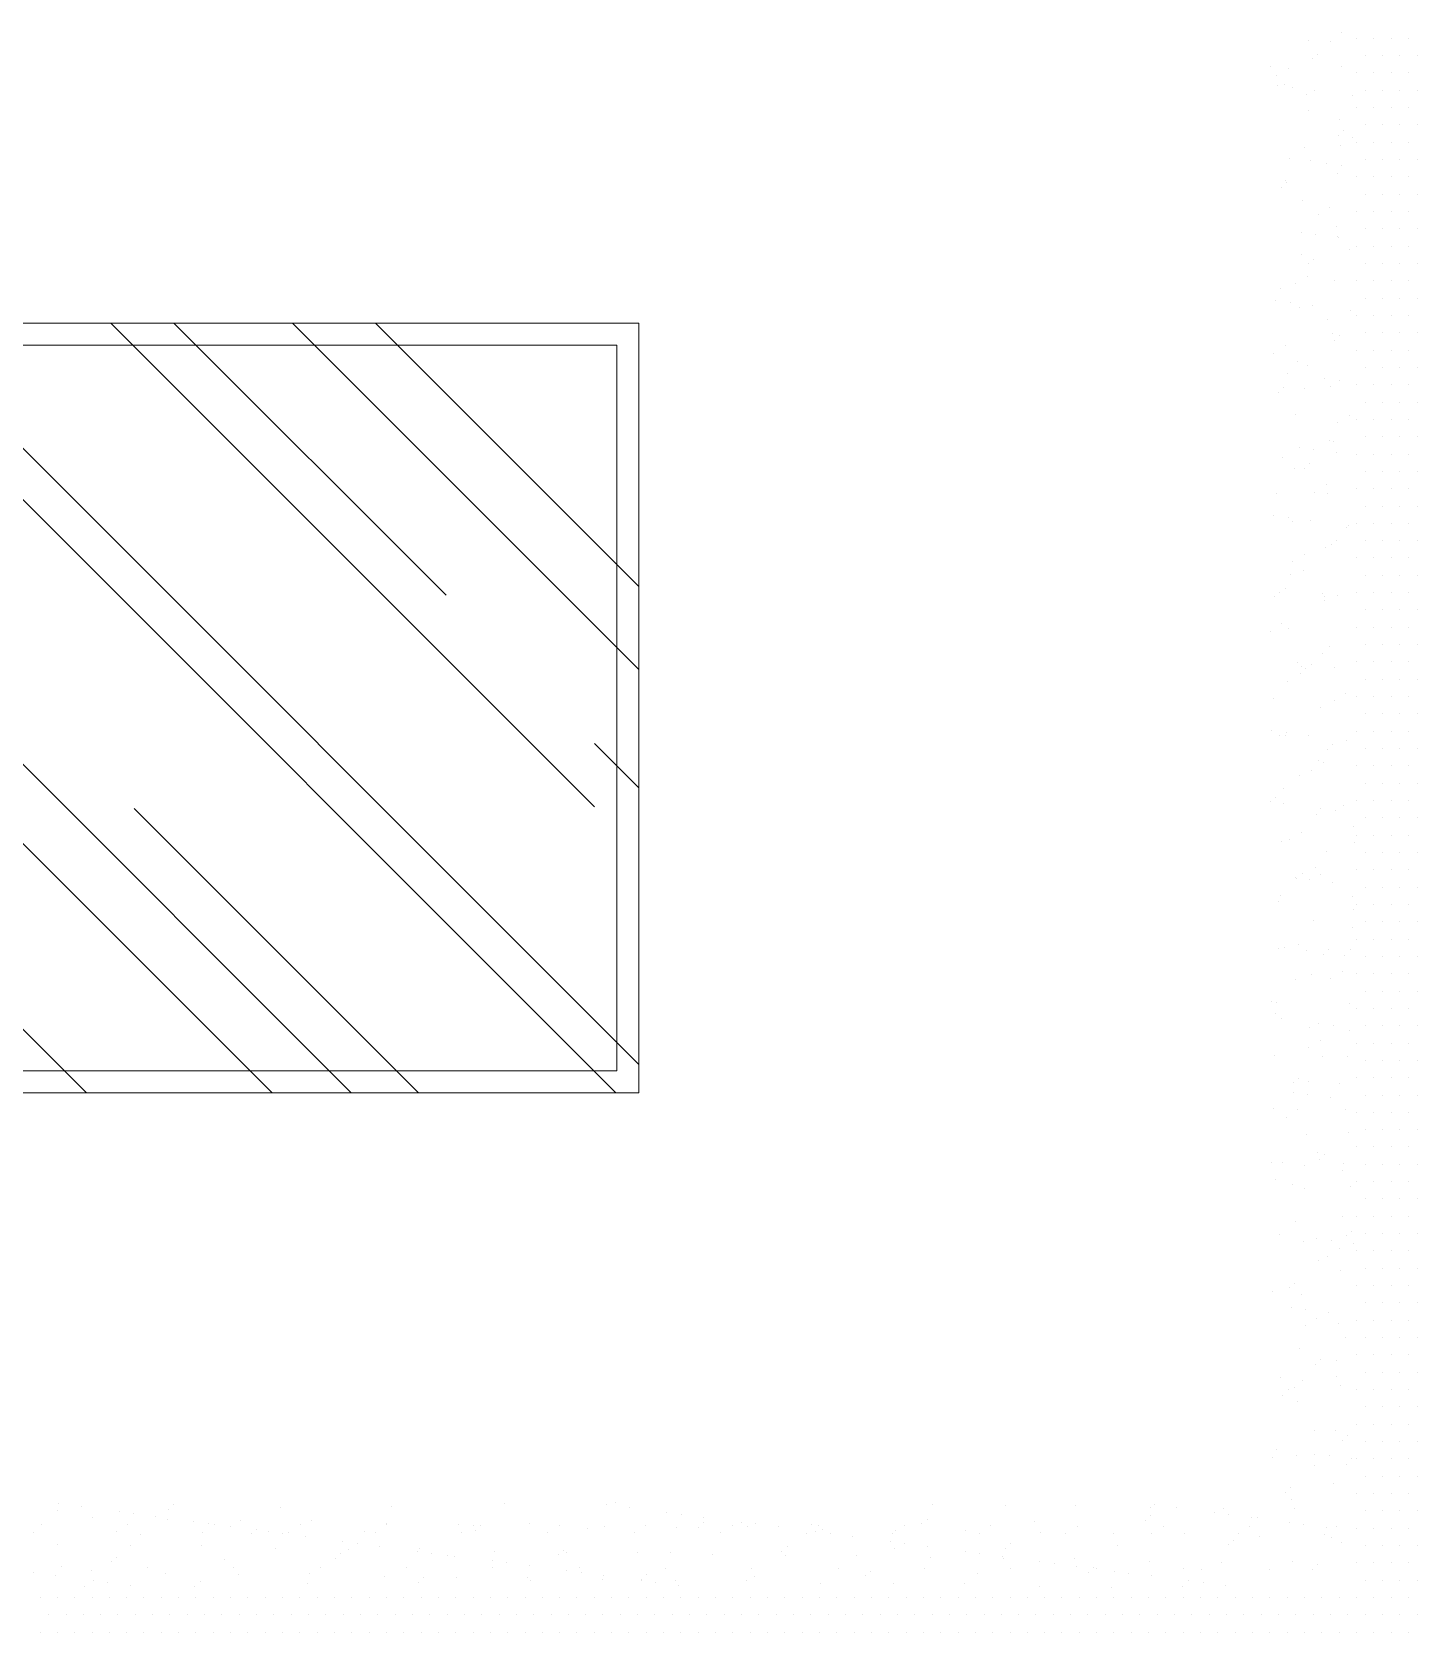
# Model space of a CAD drawing. Header units: millimetres. Extents: x -6300 to 1991, y -4770 to 4545.
# Drawn here: x -2069.8 to -1943.8, y -3538.7 to -3393.2 of the extents above; entities that cross this region are included whole.
import ezdxf

# ---------------------------------------------------------------- set-up
doc = ezdxf.new("R2010")
doc.units = ezdxf.units.MM
doc.header["$LTSCALE"] = 20
doc.header["$MEASUREMENT"] = 0
doc.linetypes.add('CONTINU', pattern=[0])
doc.layers.get('0').update_dxf_attribs({"linetype": 'CONTINUOUS'})
doc.layers.add('COTA', color=7, linetype='CONTINUOUS')
doc.layers.add('HIDROSSANITÁRIO', color=8, linetype='CONTINUOUS')
doc.layers.add('E-Lay-9', color=9, linetype='CONTINUOUS', lineweight=9)

# ---------------------------------------------------------------- blocks, each defined once
blk = doc.blocks.new('*X213')
at = {"color": 0}
for p, q in [((12.1875, 42.525), (12.1875, 42.525)), ((12.20625, 42.525), (12.20625, 42.525)), ((12.225, 42.525), (12.225, 42.525)), ((12.24375, 42.525), (12.24375, 42.525)), ((12.2625, 42.525), (12.2625, 42.525)), ((12.28125, 42.525), (12.28125, 42.525)), ((12.3, 42.525), (12.3, 42.525)), ((12.31875, 42.525), (12.31875, 42.525)), ((12.3375, 42.525), (12.3375, 42.525)), ((12.35625, 42.525), (12.35625, 42.525)), ((12.375, 42.525), (12.375, 42.525)), ((12.39375, 42.525), (12.39375, 42.525)), ((12.4125, 42.525), (12.4125, 42.525)), ((12.43125, 42.525), (12.43125, 42.525)), ((12.45, 42.525), (12.45, 42.525)), ((12.46875, 42.525), (12.46875, 42.525)), ((12.4875, 42.525), (12.4875, 42.525)), ((12.50625, 42.525), (12.50625, 42.525)), ((12.525, 42.525), (12.525, 42.525)), ((12.54375, 42.525), (12.54375, 42.525)), ((12.5625, 42.525), (12.5625, 42.525)), ((12.58125, 42.525), (12.58125, 42.525)), ((12.6, 42.525), (12.6, 42.525)), ((12.61875, 42.525), (12.61875, 42.525)), ((12.6375, 42.525), (12.6375, 42.525)), ((12.65625, 42.525), (12.65625, 42.525)), ((12.675, 42.525), (12.675, 42.525)), ((12.69375, 42.525), (12.69375, 42.525)), ((12.7125, 42.525), (12.7125, 42.525)), ((12.73125, 42.525), (12.73125, 42.525)), ((12.75, 42.525), (12.75, 42.525)), ((12.76875, 42.525), (12.76875, 42.525)), ((12.7875, 42.525), (12.7875, 42.525)), ((12.80625, 42.525), (12.80625, 42.525)), ((12.825, 42.525), (12.825, 42.525)), ((12.84375, 42.525), (12.84375, 42.525)), ((12.8625, 42.525), (12.8625, 42.525)), ((12.88125, 42.525), (12.88125, 42.525)), ((12.9, 42.525), (12.9, 42.525)), ((12.91875, 42.525), (12.91875, 42.525)), ((12.9375, 42.525), (12.9375, 42.525)), ((12.95625, 42.525), (12.95625, 42.525)), ((12.975, 42.525), (12.975, 42.525)), ((12.99375, 42.525), (12.99375, 42.525)), ((13.0125, 42.525), (13.0125, 42.525)), ((13.03125, 42.525), (13.03125, 42.525)), ((13.05, 42.525), (13.05, 42.525)), ((13.06875, 42.525), (13.06875, 42.525)), ((13.0875, 42.525), (13.0875, 42.525)), ((13.10625, 42.525), (13.10625, 42.525)), ((13.125, 42.525), (13.125, 42.525)), ((13.14375, 42.525), (13.14375, 42.525)), ((13.1625, 42.525), (13.1625, 42.525)), ((13.18125, 42.525), (13.18125, 42.525)), ((13.2, 42.525), (13.2, 42.525)), ((13.21875, 42.525), (13.21875, 42.525)), ((13.2375, 42.525), (13.2375, 42.525)), ((13.25625, 42.525), (13.25625, 42.525)), ((13.275, 42.525), (13.275, 42.525)), ((13.29375, 42.525), (13.29375, 42.525)), ((13.3125, 42.525), (13.3125, 42.525)), ((13.33125, 42.525), (13.33125, 42.525)), ((13.35, 42.525), (13.35, 42.525)), ((13.36875, 42.525), (13.36875, 42.525)), ((13.3875, 42.525), (13.3875, 42.525)), ((13.40625, 42.525), (13.40625, 42.525)), ((13.425, 42.525), (13.425, 42.525)), ((13.44375, 42.525), (13.44375, 42.525)), ((13.4625, 42.525), (13.4625, 42.525)), ((13.48125, 42.525), (13.48125, 42.525)), ((13.5, 42.525), (13.5, 42.525)), ((13.51875, 42.525), (13.51875, 42.525)), ((13.5375, 42.525), (13.5375, 42.525)), ((13.55625, 42.525), (13.55625, 42.525)), ((13.575, 42.525), (13.575, 42.525)), ((13.59375, 42.525), (13.59375, 42.525)), ((13.6125, 42.525), (13.6125, 42.525)), ((13.63125, 42.525), (13.63125, 42.525)), ((13.65, 42.525), (13.65, 42.525)), ((13.66875, 42.525), (13.66875, 42.525)), ((12.196875, 42.50625), (12.196875, 42.50625)), ((12.215625, 42.50625), (12.215625, 42.50625)), ((12.234375, 42.50625), (12.234375, 42.50625)), ((12.253125, 42.50625), (12.253125, 42.50625)), ((12.271875, 42.50625), (12.271875, 42.50625)), ((12.290625, 42.50625), (12.290625, 42.50625)), ((12.309375, 42.50625), (12.309375, 42.50625)), ((12.328125, 42.50625), (12.328125, 42.50625)), ((12.346875, 42.50625), (12.346875, 42.50625)), ((12.365625, 42.50625), (12.365625, 42.50625)), ((12.384375, 42.50625), (12.384375, 42.50625)), ((12.403125, 42.50625), (12.403125, 42.50625)), ((12.421875, 42.50625), (12.421875, 42.50625)), ((12.440625, 42.50625), (12.440625, 42.50625)), ((12.459375, 42.50625), (12.459375, 42.50625)), ((12.478125, 42.50625), (12.478125, 42.50625)), ((12.496875, 42.50625), (12.496875, 42.50625)), ((12.515625, 42.50625), (12.515625, 42.50625)), ((12.534375, 42.50625), (12.534375, 42.50625)), ((12.553125, 42.50625), (12.553125, 42.50625)), ((12.571875, 42.50625), (12.571875, 42.50625)), ((12.590625, 42.50625), (12.590625, 42.50625)), ((12.609375, 42.50625), (12.609375, 42.50625)), ((12.628125, 42.50625), (12.628125, 42.50625)), ((12.646875, 42.50625), (12.646875, 42.50625)), ((12.665625, 42.50625), (12.665625, 42.50625)), ((12.684375, 42.50625), (12.684375, 42.50625)), ((12.703125, 42.50625), (12.703125, 42.50625)), ((12.721875, 42.50625), (12.721875, 42.50625)), ((12.740625, 42.50625), (12.740625, 42.50625)), ((12.759375, 42.50625), (12.759375, 42.50625)), ((12.778125, 42.50625), (12.778125, 42.50625)), ((12.796875, 42.50625), (12.796875, 42.50625)), ((12.815625, 42.50625), (12.815625, 42.50625)), ((12.834375, 42.50625), (12.834375, 42.50625)), ((12.853125, 42.50625), (12.853125, 42.50625)), ((12.871875, 42.50625), (12.871875, 42.50625)), ((12.890625, 42.50625), (12.890625, 42.50625)), ((12.909375, 42.50625), (12.909375, 42.50625)), ((12.928125, 42.50625), (12.928125, 42.50625)), ((12.946875, 42.50625), (12.946875, 42.50625)), ((12.965625, 42.50625), (12.965625, 42.50625)), ((12.984375, 42.50625), (12.984375, 42.50625)), ((13.003125, 42.50625), (13.003125, 42.50625)), ((13.021875, 42.50625), (13.021875, 42.50625)), ((13.040625, 42.50625), (13.040625, 42.50625)), ((13.059375, 42.50625), (13.059375, 42.50625)), ((13.078125, 42.50625), (13.078125, 42.50625)), ((13.096875, 42.50625), (13.096875, 42.50625)), ((13.115625, 42.50625), (13.115625, 42.50625)), ((13.134375, 42.50625), (13.134375, 42.50625)), ((13.153125, 42.50625), (13.153125, 42.50625)), ((13.171875, 42.50625), (13.171875, 42.50625)), ((13.190625, 42.50625), (13.190625, 42.50625)), ((13.209375, 42.50625), (13.209375, 42.50625)), ((13.228125, 42.50625), (13.228125, 42.50625)), ((13.246875, 42.50625), (13.246875, 42.50625)), ((13.265625, 42.50625), (13.265625, 42.50625)), ((13.284375, 42.50625), (13.284375, 42.50625)), ((13.303125, 42.50625), (13.303125, 42.50625)), ((13.321875, 42.50625), (13.321875, 42.50625)), ((13.340625, 42.50625), (13.340625, 42.50625)), ((13.359375, 42.50625), (13.359375, 42.50625)), ((13.378125, 42.50625), (13.378125, 42.50625)), ((13.396875, 42.50625), (13.396875, 42.50625)), ((13.415625, 42.50625), (13.415625, 42.50625)), ((13.434375, 42.50625), (13.434375, 42.50625)), ((13.453125, 42.50625), (13.453125, 42.50625)), ((13.471875, 42.50625), (13.471875, 42.50625)), ((13.490625, 42.50625), (13.490625, 42.50625)), ((13.509375, 42.50625), (13.509375, 42.50625)), ((13.528125, 42.50625), (13.528125, 42.50625)), ((13.546875, 42.50625), (13.546875, 42.50625)), ((13.565625, 42.50625), (13.565625, 42.50625)), ((13.584375, 42.50625), (13.584375, 42.50625)), ((13.603125, 42.50625), (13.603125, 42.50625)), ((13.621875, 42.50625), (13.621875, 42.50625)), ((13.640625, 42.50625), (13.640625, 42.50625)), ((13.659375, 42.50625), (13.659375, 42.50625)), ((13.678125, 42.50625), (13.678125, 42.50625)), ((12.1875, 42.4875), (12.1875, 42.4875)), ((12.20625, 42.4875), (12.20625, 42.4875)), ((12.225, 42.4875), (12.225, 42.4875)), ((12.24375, 42.4875), (12.24375, 42.4875)), ((12.2625, 42.4875), (12.2625, 42.4875)), ((12.28125, 42.4875), (12.28125, 42.4875)), ((12.3, 42.4875), (12.3, 42.4875)), ((12.31875, 42.4875), (12.31875, 42.4875)), ((12.3375, 42.4875), (12.3375, 42.4875)), ((12.35625, 42.4875), (12.35625, 42.4875)), ((12.375, 42.4875), (12.375, 42.4875)), ((12.39375, 42.4875), (12.39375, 42.4875)), ((12.4125, 42.4875), (12.4125, 42.4875)), ((12.43125, 42.4875), (12.43125, 42.4875)), ((12.45, 42.4875), (12.45, 42.4875)), ((12.46875, 42.4875), (12.46875, 42.4875)), ((12.4875, 42.4875), (12.4875, 42.4875)), ((12.50625, 42.4875), (12.50625, 42.4875)), ((12.525, 42.4875), (12.525, 42.4875)), ((12.54375, 42.4875), (12.54375, 42.4875)), ((12.5625, 42.4875), (12.5625, 42.4875)), ((12.58125, 42.4875), (12.58125, 42.4875)), ((12.6, 42.4875), (12.6, 42.4875)), ((12.61875, 42.4875), (12.61875, 42.4875)), ((12.6375, 42.4875), (12.6375, 42.4875)), ((12.65625, 42.4875), (12.65625, 42.4875)), ((12.675, 42.4875), (12.675, 42.4875)), ((12.69375, 42.4875), (12.69375, 42.4875)), ((12.7125, 42.4875), (12.7125, 42.4875)), ((12.73125, 42.4875), (12.73125, 42.4875)), ((12.75, 42.4875), (12.75, 42.4875)), ((12.76875, 42.4875), (12.76875, 42.4875)), ((12.7875, 42.4875), (12.7875, 42.4875)), ((12.80625, 42.4875), (12.80625, 42.4875)), ((12.825, 42.4875), (12.825, 42.4875)), ((12.84375, 42.4875), (12.84375, 42.4875)), ((12.8625, 42.4875), (12.8625, 42.4875)), ((12.88125, 42.4875), (12.88125, 42.4875)), ((12.9, 42.4875), (12.9, 42.4875)), ((12.91875, 42.4875), (12.91875, 42.4875)), ((12.9375, 42.4875), (12.9375, 42.4875)), ((12.95625, 42.4875), (12.95625, 42.4875)), ((12.975, 42.4875), (12.975, 42.4875)), ((12.99375, 42.4875), (12.99375, 42.4875)), ((13.0125, 42.4875), (13.0125, 42.4875)), ((13.03125, 42.4875), (13.03125, 42.4875)), ((13.05, 42.4875), (13.05, 42.4875)), ((13.06875, 42.4875), (13.06875, 42.4875)), ((13.0875, 42.4875), (13.0875, 42.4875)), ((13.10625, 42.4875), (13.10625, 42.4875)), ((13.125, 42.4875), (13.125, 42.4875)), ((13.14375, 42.4875), (13.14375, 42.4875)), ((13.1625, 42.4875), (13.1625, 42.4875)), ((13.18125, 42.4875), (13.18125, 42.4875)), ((13.2, 42.4875), (13.2, 42.4875)), ((13.21875, 42.4875), (13.21875, 42.4875)), ((13.2375, 42.4875), (13.2375, 42.4875)), ((13.25625, 42.4875), (13.25625, 42.4875)), ((13.275, 42.4875), (13.275, 42.4875)), ((13.29375, 42.4875), (13.29375, 42.4875)), ((13.3125, 42.4875), (13.3125, 42.4875)), ((13.33125, 42.4875), (13.33125, 42.4875)), ((13.35, 42.4875), (13.35, 42.4875)), ((13.36875, 42.4875), (13.36875, 42.4875)), ((13.3875, 42.4875), (13.3875, 42.4875)), ((13.40625, 42.4875), (13.40625, 42.4875)), ((13.425, 42.4875), (13.425, 42.4875)), ((13.44375, 42.4875), (13.44375, 42.4875)), ((13.4625, 42.4875), (13.4625, 42.4875)), ((13.48125, 42.4875), (13.48125, 42.4875)), ((13.5, 42.4875), (13.5, 42.4875)), ((13.51875, 42.4875), (13.51875, 42.4875)), ((13.5375, 42.4875), (13.5375, 42.4875)), ((13.55625, 42.4875), (13.55625, 42.4875)), ((13.575, 42.4875), (13.575, 42.4875)), ((13.59375, 42.4875), (13.59375, 42.4875)), ((13.6125, 42.4875), (13.6125, 42.4875)), ((13.63125, 42.4875), (13.63125, 42.4875)), ((13.65, 42.4875), (13.65, 42.4875)), ((13.66875, 42.4875), (13.66875, 42.4875)), ((13.621875, 42.46875), (13.621875, 42.46875)), ((13.640625, 42.46875), (13.640625, 42.46875)), ((13.659375, 42.46875), (13.659375, 42.46875)), ((13.678125, 42.46875), (13.678125, 42.46875)), ((13.6125, 42.45), (13.6125, 42.45)), ((13.63125, 42.45), (13.63125, 42.45)), ((13.65, 42.45), (13.65, 42.45)), ((13.66875, 42.45), (13.66875, 42.45)), ((13.621875, 42.43125), (13.621875, 42.43125)), ((13.640625, 42.43125), (13.640625, 42.43125)), ((13.659375, 42.43125), (13.659375, 42.43125)), ((13.678125, 42.43125), (13.678125, 42.43125)), ((13.6125, 42.4125), (13.6125, 42.4125)), ((13.63125, 42.4125), (13.63125, 42.4125)), ((13.65, 42.4125), (13.65, 42.4125)), ((13.66875, 42.4125), (13.66875, 42.4125)), ((13.621875, 42.39375), (13.621875, 42.39375)), ((13.640625, 42.39375), (13.640625, 42.39375)), ((13.659375, 42.39375), (13.659375, 42.39375)), ((13.678125, 42.39375), (13.678125, 42.39375)), ((13.6125, 42.375), (13.6125, 42.375)), ((13.63125, 42.375), (13.63125, 42.375)), ((13.65, 42.375), (13.65, 42.375)), ((13.66875, 42.375), (13.66875, 42.375)), ((13.621875, 42.35625), (13.621875, 42.35625)), ((13.640625, 42.35625), (13.640625, 42.35625)), ((13.659375, 42.35625), (13.659375, 42.35625)), ((13.678125, 42.35625), (13.678125, 42.35625)), ((13.6125, 42.3375), (13.6125, 42.3375)), ((13.63125, 42.3375), (13.63125, 42.3375)), ((13.65, 42.3375), (13.65, 42.3375)), ((13.66875, 42.3375), (13.66875, 42.3375)), ((13.621875, 42.31875), (13.621875, 42.31875)), ((13.640625, 42.31875), (13.640625, 42.31875)), ((13.659375, 42.31875), (13.659375, 42.31875)), ((13.678125, 42.31875), (13.678125, 42.31875)), ((13.6125, 42.3), (13.6125, 42.3)), ((13.63125, 42.3), (13.63125, 42.3)), ((13.65, 42.3), (13.65, 42.3)), ((13.66875, 42.3), (13.66875, 42.3)), ((13.621875, 42.28125), (13.621875, 42.28125)), ((13.640625, 42.28125), (13.640625, 42.28125)), ((13.659375, 42.28125), (13.659375, 42.28125)), ((13.678125, 42.28125), (13.678125, 42.28125)), ((13.6125, 42.2625), (13.6125, 42.2625)), ((13.63125, 42.2625), (13.63125, 42.2625)), ((13.65, 42.2625), (13.65, 42.2625)), ((13.66875, 42.2625), (13.66875, 42.2625)), ((13.621875, 42.24375), (13.621875, 42.24375)), ((13.640625, 42.24375), (13.640625, 42.24375)), ((13.659375, 42.24375), (13.659375, 42.24375)), ((13.678125, 42.24375), (13.678125, 42.24375)), ((13.6125, 42.225), (13.6125, 42.225)), ((13.63125, 42.225), (13.63125, 42.225)), ((13.65, 42.225), (13.65, 42.225)), ((13.66875, 42.225), (13.66875, 42.225)), ((13.621875, 42.20625), (13.621875, 42.20625)), ((13.640625, 42.20625), (13.640625, 42.20625)), ((13.659375, 42.20625), (13.659375, 42.20625)), ((13.678125, 42.20625), (13.678125, 42.20625)), ((13.6125, 42.1875), (13.6125, 42.1875)), ((13.63125, 42.1875), (13.63125, 42.1875)), ((13.65, 42.1875), (13.65, 42.1875)), ((13.66875, 42.1875), (13.66875, 42.1875)), ((13.621875, 42.16875), (13.621875, 42.16875)), ((13.640625, 42.16875), (13.640625, 42.16875)), ((13.659375, 42.16875), (13.659375, 42.16875)), ((13.678125, 42.16875), (13.678125, 42.16875)), ((13.6125, 42.15), (13.6125, 42.15)), ((13.63125, 42.15), (13.63125, 42.15)), ((13.65, 42.15), (13.65, 42.15)), ((13.66875, 42.15), (13.66875, 42.15)), ((13.621875, 42.13125), (13.621875, 42.13125)), ((13.640625, 42.13125), (13.640625, 42.13125)), ((13.659375, 42.13125), (13.659375, 42.13125)), ((13.678125, 42.13125), (13.678125, 42.13125)), ((13.6125, 42.1125), (13.6125, 42.1125)), ((13.63125, 42.1125), (13.63125, 42.1125)), ((13.65, 42.1125), (13.65, 42.1125)), ((13.66875, 42.1125), (13.66875, 42.1125)), ((13.621875, 42.09375), (13.621875, 42.09375)), ((13.640625, 42.09375), (13.640625, 42.09375)), ((13.659375, 42.09375), (13.659375, 42.09375)), ((13.678125, 42.09375), (13.678125, 42.09375)), ((13.6125, 42.075), (13.6125, 42.075)), ((13.63125, 42.075), (13.63125, 42.075)), ((13.65, 42.075), (13.65, 42.075)), ((13.66875, 42.075), (13.66875, 42.075)), ((13.621875, 42.05625), (13.621875, 42.05625)), ((13.640625, 42.05625), (13.640625, 42.05625)), ((13.659375, 42.05625), (13.659375, 42.05625)), ((13.678125, 42.05625), (13.678125, 42.05625)), ((13.6125, 42.0375), (13.6125, 42.0375)), ((13.63125, 42.0375), (13.63125, 42.0375)), ((13.65, 42.0375), (13.65, 42.0375)), ((13.66875, 42.0375), (13.66875, 42.0375)), ((13.621875, 42.01875), (13.621875, 42.01875)), ((13.640625, 42.01875), (13.640625, 42.01875)), ((13.659375, 42.01875), (13.659375, 42.01875)), ((13.678125, 42.01875), (13.678125, 42.01875)), ((13.6125, 42), (13.6125, 42)), ((13.63125, 42), (13.63125, 42)), ((13.65, 42), (13.65, 42)), ((13.66875, 42), (13.66875, 42)), ((13.621875, 41.98125), (13.621875, 41.98125)), ((13.640625, 41.98125), (13.640625, 41.98125)), ((13.659375, 41.98125), (13.659375, 41.98125)), ((13.678125, 41.98125), (13.678125, 41.98125)), ((13.6125, 41.9625), (13.6125, 41.9625)), ((13.63125, 41.9625), (13.63125, 41.9625)), ((13.65, 41.9625), (13.65, 41.9625)), ((13.66875, 41.9625), (13.66875, 41.9625)), ((13.621875, 41.94375), (13.621875, 41.94375)), ((13.640625, 41.94375), (13.640625, 41.94375)), ((13.659375, 41.94375), (13.659375, 41.94375)), ((13.678125, 41.94375), (13.678125, 41.94375)), ((13.6125, 41.925), (13.6125, 41.925)), ((13.63125, 41.925), (13.63125, 41.925)), ((13.65, 41.925), (13.65, 41.925)), ((13.66875, 41.925), (13.66875, 41.925)), ((13.621875, 41.90625), (13.621875, 41.90625)), ((13.640625, 41.90625), (13.640625, 41.90625)), ((13.659375, 41.90625), (13.659375, 41.90625)), ((13.678125, 41.90625), (13.678125, 41.90625)), ((13.6125, 41.8875), (13.6125, 41.8875)), ((13.63125, 41.8875), (13.63125, 41.8875)), ((13.65, 41.8875), (13.65, 41.8875)), ((13.66875, 41.8875), (13.66875, 41.8875)), ((13.621875, 41.86875), (13.621875, 41.86875)), ((13.640625, 41.86875), (13.640625, 41.86875)), ((13.659375, 41.86875), (13.659375, 41.86875)), ((13.678125, 41.86875), (13.678125, 41.86875)), ((13.6125, 41.85), (13.6125, 41.85)), ((13.63125, 41.85), (13.63125, 41.85)), ((13.65, 41.85), (13.65, 41.85)), ((13.66875, 41.85), (13.66875, 41.85)), ((13.621875, 41.83125), (13.621875, 41.83125)), ((13.640625, 41.83125), (13.640625, 41.83125)), ((13.659375, 41.83125), (13.659375, 41.83125)), ((13.678125, 41.83125), (13.678125, 41.83125)), ((13.6125, 41.8125), (13.6125, 41.8125)), ((13.63125, 41.8125), (13.63125, 41.8125)), ((13.65, 41.8125), (13.65, 41.8125)), ((13.66875, 41.8125), (13.66875, 41.8125)), ((13.621875, 41.79375), (13.621875, 41.79375)), ((13.640625, 41.79375), (13.640625, 41.79375)), ((13.659375, 41.79375), (13.659375, 41.79375)), ((13.678125, 41.79375), (13.678125, 41.79375)), ((13.6125, 41.775), (13.6125, 41.775)), ((13.63125, 41.775), (13.63125, 41.775)), ((13.65, 41.775), (13.65, 41.775)), ((13.66875, 41.775), (13.66875, 41.775)), ((13.621875, 41.75625), (13.621875, 41.75625)), ((13.640625, 41.75625), (13.640625, 41.75625)), ((13.659375, 41.75625), (13.659375, 41.75625)), ((13.678125, 41.75625), (13.678125, 41.75625)), ((13.6125, 41.7375), (13.6125, 41.7375)), ((13.63125, 41.7375), (13.63125, 41.7375)), ((13.65, 41.7375), (13.65, 41.7375)), ((13.66875, 41.7375), (13.66875, 41.7375)), ((13.621875, 41.71875), (13.621875, 41.71875)), ((13.640625, 41.71875), (13.640625, 41.71875)), ((13.659375, 41.71875), (13.659375, 41.71875)), ((13.678125, 41.71875), (13.678125, 41.71875)), ((13.6125, 41.7), (13.6125, 41.7)), ((13.63125, 41.7), (13.63125, 41.7)), ((13.65, 41.7), (13.65, 41.7)), ((13.66875, 41.7), (13.66875, 41.7)), ((13.621875, 41.68125), (13.621875, 41.68125)), ((13.640625, 41.68125), (13.640625, 41.68125)), ((13.659375, 41.68125), (13.659375, 41.68125)), ((13.678125, 41.68125), (13.678125, 41.68125)), ((13.6125, 41.6625), (13.6125, 41.6625)), ((13.63125, 41.6625), (13.63125, 41.6625)), ((13.65, 41.6625), (13.65, 41.6625)), ((13.66875, 41.6625), (13.66875, 41.6625)), ((13.621875, 41.64375), (13.621875, 41.64375)), ((13.640625, 41.64375), (13.640625, 41.64375)), ((13.659375, 41.64375), (13.659375, 41.64375)), ((13.678125, 41.64375), (13.678125, 41.64375)), ((13.6125, 41.625), (13.6125, 41.625)), ((13.63125, 41.625), (13.63125, 41.625)), ((13.65, 41.625), (13.65, 41.625)), ((13.66875, 41.625), (13.66875, 41.625)), ((13.621875, 41.60625), (13.621875, 41.60625)), ((13.640625, 41.60625), (13.640625, 41.60625)), ((13.659375, 41.60625), (13.659375, 41.60625)), ((13.678125, 41.60625), (13.678125, 41.60625)), ((13.6125, 41.5875), (13.6125, 41.5875)), ((13.63125, 41.5875), (13.63125, 41.5875)), ((13.65, 41.5875), (13.65, 41.5875)), ((13.66875, 41.5875), (13.66875, 41.5875)), ((13.621875, 41.56875), (13.621875, 41.56875)), ((13.640625, 41.56875), (13.640625, 41.56875)), ((13.659375, 41.56875), (13.659375, 41.56875)), ((13.678125, 41.56875), (13.678125, 41.56875)), ((13.6125, 41.55), (13.6125, 41.55)), ((13.63125, 41.55), (13.63125, 41.55)), ((13.65, 41.55), (13.65, 41.55)), ((13.66875, 41.55), (13.66875, 41.55)), ((13.621875, 41.53125), (13.621875, 41.53125)), ((13.640625, 41.53125), (13.640625, 41.53125)), ((13.659375, 41.53125), (13.659375, 41.53125)), ((13.678125, 41.53125), (13.678125, 41.53125)), ((13.6125, 41.5125), (13.6125, 41.5125)), ((13.63125, 41.5125), (13.63125, 41.5125)), ((13.65, 41.5125), (13.65, 41.5125)), ((13.66875, 41.5125), (13.66875, 41.5125)), ((13.621875, 41.49375), (13.621875, 41.49375)), ((13.640625, 41.49375), (13.640625, 41.49375)), ((13.659375, 41.49375), (13.659375, 41.49375)), ((13.678125, 41.49375), (13.678125, 41.49375)), ((13.6125, 41.475), (13.6125, 41.475)), ((13.63125, 41.475), (13.63125, 41.475)), ((13.65, 41.475), (13.65, 41.475)), ((13.66875, 41.475), (13.66875, 41.475)), ((13.621875, 41.45625), (13.621875, 41.45625)), ((13.640625, 41.45625), (13.640625, 41.45625)), ((13.659375, 41.45625), (13.659375, 41.45625)), ((13.678125, 41.45625), (13.678125, 41.45625)), ((13.6125, 41.4375), (13.6125, 41.4375)), ((13.63125, 41.4375), (13.63125, 41.4375)), ((13.65, 41.4375), (13.65, 41.4375)), ((13.66875, 41.4375), (13.66875, 41.4375)), ((13.621875, 41.41875), (13.621875, 41.41875)), ((13.640625, 41.41875), (13.640625, 41.41875)), ((13.659375, 41.41875), (13.659375, 41.41875)), ((13.678125, 41.41875), (13.678125, 41.41875)), ((13.6125, 41.4), (13.6125, 41.4)), ((13.63125, 41.4), (13.63125, 41.4)), ((13.65, 41.4), (13.65, 41.4)), ((13.66875, 41.4), (13.66875, 41.4)), ((13.621875, 41.38125), (13.621875, 41.38125)), ((13.640625, 41.38125), (13.640625, 41.38125)), ((13.659375, 41.38125), (13.659375, 41.38125)), ((13.678125, 41.38125), (13.678125, 41.38125)), ((13.6125, 41.3625), (13.6125, 41.3625)), ((13.63125, 41.3625), (13.63125, 41.3625)), ((13.65, 41.3625), (13.65, 41.3625)), ((13.66875, 41.3625), (13.66875, 41.3625)), ((13.621875, 41.34375), (13.621875, 41.34375)), ((13.640625, 41.34375), (13.640625, 41.34375)), ((13.659375, 41.34375), (13.659375, 41.34375)), ((13.678125, 41.34375), (13.678125, 41.34375)), ((13.6125, 41.325), (13.6125, 41.325)), ((13.63125, 41.325), (13.63125, 41.325)), ((13.65, 41.325), (13.65, 41.325)), ((13.66875, 41.325), (13.66875, 41.325)), ((13.621875, 41.30625), (13.621875, 41.30625)), ((13.640625, 41.30625), (13.640625, 41.30625)), ((13.659375, 41.30625), (13.659375, 41.30625)), ((13.678125, 41.30625), (13.678125, 41.30625)), ((13.6125, 41.2875), (13.6125, 41.2875)), ((13.63125, 41.2875), (13.63125, 41.2875)), ((13.65, 41.2875), (13.65, 41.2875)), ((13.66875, 41.2875), (13.66875, 41.2875)), ((13.621875, 41.26875), (13.621875, 41.26875)), ((13.640625, 41.26875), (13.640625, 41.26875)), ((13.659375, 41.26875), (13.659375, 41.26875)), ((13.678125, 41.26875), (13.678125, 41.26875)), ((13.6125, 41.25), (13.6125, 41.25)), ((13.63125, 41.25), (13.63125, 41.25)), ((13.65, 41.25), (13.65, 41.25)), ((13.66875, 41.25), (13.66875, 41.25)), ((13.621875, 41.23125), (13.621875, 41.23125)), ((13.640625, 41.23125), (13.640625, 41.23125)), ((13.659375, 41.23125), (13.659375, 41.23125)), ((13.678125, 41.23125), (13.678125, 41.23125)), ((13.6125, 41.2125), (13.6125, 41.2125)), ((13.63125, 41.2125), (13.63125, 41.2125)), ((13.65, 41.2125), (13.65, 41.2125)), ((13.66875, 41.2125), (13.66875, 41.2125)), ((13.621875, 41.19375), (13.621875, 41.19375)), ((13.640625, 41.19375), (13.640625, 41.19375)), ((13.659375, 41.19375), (13.659375, 41.19375)), ((13.678125, 41.19375), (13.678125, 41.19375)), ((13.6125, 41.175), (13.6125, 41.175)), ((13.63125, 41.175), (13.63125, 41.175)), ((13.65, 41.175), (13.65, 41.175)), ((13.66875, 41.175), (13.66875, 41.175)), ((13.621875, 41.15625), (13.621875, 41.15625)), ((13.640625, 41.15625), (13.640625, 41.15625)), ((13.659375, 41.15625), (13.659375, 41.15625)), ((13.678125, 41.15625), (13.678125, 41.15625)), ((13.6125, 41.1375), (13.6125, 41.1375)), ((13.63125, 41.1375), (13.63125, 41.1375)), ((13.65, 41.1375), (13.65, 41.1375)), ((13.66875, 41.1375), (13.66875, 41.1375)), ((13.621875, 41.11875), (13.621875, 41.11875)), ((13.640625, 41.11875), (13.640625, 41.11875)), ((13.659375, 41.11875), (13.659375, 41.11875)), ((13.678125, 41.11875), (13.678125, 41.11875)), ((13.6125, 41.1), (13.6125, 41.1)), ((13.63125, 41.1), (13.63125, 41.1)), ((13.65, 41.1), (13.65, 41.1)), ((13.66875, 41.1), (13.66875, 41.1)), ((13.621875, 41.08125), (13.621875, 41.08125)), ((13.640625, 41.08125), (13.640625, 41.08125)), ((13.659375, 41.08125), (13.659375, 41.08125)), ((13.678125, 41.08125), (13.678125, 41.08125)), ((13.6125, 41.0625), (13.6125, 41.0625)), ((13.63125, 41.0625), (13.63125, 41.0625)), ((13.65, 41.0625), (13.65, 41.0625)), ((13.66875, 41.0625), (13.66875, 41.0625)), ((13.621875, 41.04375), (13.621875, 41.04375)), ((13.640625, 41.04375), (13.640625, 41.04375)), ((13.659375, 41.04375), (13.659375, 41.04375)), ((13.678125, 41.04375), (13.678125, 41.04375)), ((13.6125, 41.025), (13.6125, 41.025)), ((13.63125, 41.025), (13.63125, 41.025)), ((13.65, 41.025), (13.65, 41.025)), ((13.66875, 41.025), (13.66875, 41.025)), ((13.621875, 41.00625), (13.621875, 41.00625)), ((13.640625, 41.00625), (13.640625, 41.00625)), ((13.659375, 41.00625), (13.659375, 41.00625)), ((13.678125, 41.00625), (13.678125, 41.00625)), ((13.6125, 40.9875), (13.6125, 40.9875)), ((13.63125, 40.9875), (13.63125, 40.9875)), ((13.65, 40.9875), (13.65, 40.9875)), ((13.66875, 40.9875), (13.66875, 40.9875)), ((13.621875, 40.96875), (13.621875, 40.96875)), ((13.640625, 40.96875), (13.640625, 40.96875)), ((13.659375, 40.96875), (13.659375, 40.96875)), ((13.678125, 40.96875), (13.678125, 40.96875)), ((13.6125, 40.95), (13.6125, 40.95)), ((13.63125, 40.95), (13.63125, 40.95)), ((13.65, 40.95), (13.65, 40.95)), ((13.66875, 40.95), (13.66875, 40.95)), ((13.621875, 40.93125), (13.621875, 40.93125)), ((13.640625, 40.93125), (13.640625, 40.93125)), ((13.659375, 40.93125), (13.659375, 40.93125)), ((13.678125, 40.93125), (13.678125, 40.93125)), ((13.6125, 40.9125), (13.6125, 40.9125)), ((13.63125, 40.9125), (13.63125, 40.9125)), ((13.65, 40.9125), (13.65, 40.9125)), ((13.66875, 40.9125), (13.66875, 40.9125)), ((13.621875, 40.89375), (13.621875, 40.89375)), ((13.640625, 40.89375), (13.640625, 40.89375)), ((13.659375, 40.89375), (13.659375, 40.89375)), ((13.678125, 40.89375), (13.678125, 40.89375)), ((13.6125, 40.875), (13.6125, 40.875)), ((13.63125, 40.875), (13.63125, 40.875)), ((13.65, 40.875), (13.65, 40.875)), ((13.66875, 40.875), (13.66875, 40.875)), ((13.621875, 40.85625), (13.621875, 40.85625)), ((13.640625, 40.85625), (13.640625, 40.85625)), ((13.659375, 40.85625), (13.659375, 40.85625)), ((13.678125, 40.85625), (13.678125, 40.85625)), ((13.6125, 40.8375), (13.6125, 40.8375)), ((13.63125, 40.8375), (13.63125, 40.8375)), ((13.65, 40.8375), (13.65, 40.8375)), ((13.66875, 40.8375), (13.66875, 40.8375)), ((13.621875, 40.81875), (13.621875, 40.81875)), ((13.640625, 40.81875), (13.640625, 40.81875)), ((13.659375, 40.81875), (13.659375, 40.81875)), ((13.678125, 40.81875), (13.678125, 40.81875)), ((13.6125, 40.8), (13.6125, 40.8)), ((13.63125, 40.8), (13.63125, 40.8)), ((13.65, 40.8), (13.65, 40.8)), ((13.66875, 40.8), (13.66875, 40.8))]:
    blk.add_line(p, q, dxfattribs=at)
blk = doc.blocks.new('*X214')
at = {"color": 0}
for p, q in [((12.2046, 42.4636), (12.2046, 42.4636)), ((12.2351, 42.4762), (12.2351, 42.4762)), ((12.2453, 42.4689), (12.2453, 42.4689)), ((12.261, 42.471), (12.261, 42.471)), ((12.2853, 42.4742), (12.2853, 42.4742)), ((12.3552, 42.4752), (12.3552, 42.4752)), ((12.3607, 42.4701), (12.3607, 42.4701)), ((12.477, 42.4725), (12.477, 42.4725)), ((12.5601, 42.4649), (12.5601, 42.4649)), ((12.597, 42.4715), (12.597, 42.4715)), ((12.6026, 42.4664), (12.6026, 42.4664)), ((12.6386, 42.4659), (12.6386, 42.4659)), ((12.7154, 42.4655), (12.7154, 42.4655)), ((12.7189, 42.4688), (12.7189, 42.4688)), ((12.7964, 42.4684), (12.7964, 42.4684)), ((12.7975, 42.4639), (12.7975, 42.4639)), ((12.8383, 42.4693), (12.8383, 42.4693)), ((12.8389, 42.4678), (12.8389, 42.4678)), ((12.8444, 42.4627), (12.8444, 42.4627)), ((12.8539, 42.4714), (12.8539, 42.4714)), ((12.8749, 42.4694), (12.8749, 42.4694)), ((12.8783, 42.4746), (12.8783, 42.4746)), ((12.9517, 42.469), (12.9517, 42.469)), ((12.9607, 42.4652), (12.9607, 42.4652)), ((13.0327, 42.472), (13.0327, 42.472)), ((13.0808, 42.4641), (13.0808, 42.4641)), ((13.1112, 42.473), (13.1112, 42.473)), ((13.188, 42.4726), (13.188, 42.4726)), ((13.269, 42.4755), (13.269, 42.4755)), ((13.3475, 42.4765), (13.3475, 42.4765)), ((13.3905, 42.4643), (13.3905, 42.4643)), ((13.4243, 42.4762), (13.4243, 42.4762)), ((13.4312, 42.4697), (13.4312, 42.4697)), ((13.4468, 42.4718), (13.4468, 42.4718)), ((13.4712, 42.475), (13.4712, 42.475)), ((12.1802, 42.4604), (12.1802, 42.4604)), ((12.2105, 42.4545), (12.2105, 42.4545)), ((12.2428, 42.4584), (12.2428, 42.4584)), ((12.265, 42.4489), (12.265, 42.4489)), ((12.3039, 42.4547), (12.3039, 42.4547)), ((12.3238, 42.4613), (12.3238, 42.4613)), ((12.3868, 42.4462), (12.3868, 42.4462)), ((12.3974, 42.4548), (12.3974, 42.4548)), ((12.4023, 42.4623), (12.4023, 42.4623)), ((12.4791, 42.4619), (12.4791, 42.4619)), ((12.4908, 42.455), (12.4908, 42.455)), ((12.5069, 42.4452), (12.5069, 42.4452)), ((12.5842, 42.4552), (12.5842, 42.4552)), ((12.6768, 42.448), (12.6768, 42.448)), ((12.6776, 42.4553), (12.6776, 42.4553)), ((12.6924, 42.4501), (12.6924, 42.4501)), ((12.7168, 42.4533), (12.7168, 42.4533)), ((12.7575, 42.4587), (12.7575, 42.4587)), ((12.7711, 42.4555), (12.7711, 42.4555)), ((12.7731, 42.4607), (12.7731, 42.4607)), ((12.8645, 42.4557), (12.8645, 42.4557)), ((12.9579, 42.4558), (12.9579, 42.4558)), ((13.0513, 42.456), (13.0513, 42.456)), ((13.0863, 42.4591), (13.0863, 42.4591)), ((13.1448, 42.4562), (13.1448, 42.4562)), ((13.2026, 42.4615), (13.2026, 42.4615)), ((13.2303, 42.4458), (13.2303, 42.4458)), ((13.2382, 42.4564), (13.2382, 42.4564)), ((13.2697, 42.4484), (13.2697, 42.4484)), ((13.2853, 42.4505), (13.2853, 42.4505)), ((13.307, 42.4455), (13.307, 42.4455)), ((13.3097, 42.4537), (13.3097, 42.4537)), ((13.3226, 42.4604), (13.3226, 42.4604)), ((13.3281, 42.4554), (13.3281, 42.4554)), ((13.3316, 42.4565), (13.3316, 42.4565)), ((13.3505, 42.4591), (13.3505, 42.4591)), ((13.3661, 42.4611), (13.3661, 42.4611)), ((13.3881, 42.4484), (13.3881, 42.4484)), ((13.425, 42.4567), (13.425, 42.4567)), ((13.4444, 42.4578), (13.4444, 42.4578)), ((13.4666, 42.4494), (13.4666, 42.4494)), ((13.5185, 42.4569), (13.5185, 42.4569)), ((13.5433, 42.449), (13.5433, 42.449)), ((13.5645, 42.4568), (13.5645, 42.4568)), ((13.57, 42.4517), (13.57, 42.4517)), ((12.2066, 42.4306), (12.2066, 42.4306)), ((12.2705, 42.4438), (12.2705, 42.4438)), ((12.2851, 42.4316), (12.2851, 42.4316)), ((12.3619, 42.4313), (12.3619, 42.4313)), ((12.4429, 42.4342), (12.4429, 42.4342)), ((12.5124, 42.4401), (12.5124, 42.4401)), ((12.5214, 42.4352), (12.5214, 42.4352)), ((12.5309, 42.4288), (12.5309, 42.4288)), ((12.5553, 42.4321), (12.5553, 42.4321)), ((12.596, 42.4374), (12.596, 42.4374)), ((12.5982, 42.4348), (12.5982, 42.4348)), ((12.6116, 42.4395), (12.6116, 42.4395)), ((12.6287, 42.4425), (12.6287, 42.4425)), ((12.636, 42.4427), (12.636, 42.4427)), ((12.6792, 42.4377), (12.6792, 42.4377)), ((12.7487, 42.4415), (12.7487, 42.4415)), ((12.7542, 42.4364), (12.7542, 42.4364)), ((12.7577, 42.4387), (12.7577, 42.4387)), ((12.8345, 42.4384), (12.8345, 42.4384)), ((12.8705, 42.4388), (12.8705, 42.4388)), ((12.9155, 42.4413), (12.9155, 42.4413)), ((12.9906, 42.4378), (12.9906, 42.4378)), ((12.994, 42.4423), (12.994, 42.4423)), ((12.9961, 42.4327), (12.9961, 42.4327)), ((13.0708, 42.4419), (13.0708, 42.4419)), ((13.1124, 42.4351), (13.1124, 42.4351)), ((13.1238, 42.4292), (13.1238, 42.4292)), ((13.1482, 42.4324), (13.1482, 42.4324)), ((13.1518, 42.4448), (13.1518, 42.4448)), ((13.1889, 42.4378), (13.1889, 42.4378)), ((13.2046, 42.4399), (13.2046, 42.4399)), ((13.229, 42.4431), (13.229, 42.4431)), ((13.2324, 42.4341), (13.2324, 42.4341)), ((13.238, 42.429), (13.238, 42.429)), ((13.3542, 42.4315), (13.3542, 42.4315)), ((13.4743, 42.4304), (13.4743, 42.4304)), ((12.1803, 42.4175), (12.1803, 42.4175)), ((12.27, 42.4166), (12.27, 42.4166)), ((12.2966, 42.4199), (12.2966, 42.4199)), ((12.3634, 42.4168), (12.3634, 42.4168)), ((12.3938, 42.4108), (12.3938, 42.4108)), ((12.4167, 42.4188), (12.4167, 42.4188)), ((12.4222, 42.4138), (12.4222, 42.4138)), ((12.4345, 42.4162), (12.4345, 42.4162)), ((12.4501, 42.4182), (12.4501, 42.4182)), ((12.4568, 42.4169), (12.4568, 42.4169)), ((12.4745, 42.4214), (12.4745, 42.4214)), ((12.5153, 42.4268), (12.5153, 42.4268)), ((12.5385, 42.4162), (12.5385, 42.4162)), ((12.5502, 42.4171), (12.5502, 42.4171)), ((12.6437, 42.4173), (12.6437, 42.4173)), ((12.6585, 42.4152), (12.6585, 42.4152)), ((12.7371, 42.4175), (12.7371, 42.4175)), ((12.7803, 42.4125), (12.7803, 42.4125)), ((12.7983, 42.4106), (12.7983, 42.4106)), ((12.8305, 42.4176), (12.8305, 42.4176)), ((12.8768, 42.4116), (12.8768, 42.4116)), ((12.9004, 42.4115), (12.9004, 42.4115)), ((12.9239, 42.4178), (12.9239, 42.4178)), ((12.9535, 42.4112), (12.9535, 42.4112)), ((12.9867, 42.4112), (12.9867, 42.4112)), ((13.0174, 42.418), (13.0174, 42.418)), ((13.0274, 42.4165), (13.0274, 42.4165)), ((13.0346, 42.4142), (13.0346, 42.4142)), ((13.0431, 42.4186), (13.0431, 42.4186)), ((13.0674, 42.4218), (13.0674, 42.4218)), ((13.1082, 42.4272), (13.1082, 42.4272)), ((13.1108, 42.4181), (13.1108, 42.4181)), ((13.1131, 42.4152), (13.1131, 42.4152)), ((13.1898, 42.4148), (13.1898, 42.4148)), ((13.2042, 42.4183), (13.2042, 42.4183)), ((13.2709, 42.4177), (13.2709, 42.4177)), ((13.2976, 42.4185), (13.2976, 42.4185)), ((13.3494, 42.4187), (13.3494, 42.4187)), ((13.3911, 42.4186), (13.3911, 42.4186)), ((13.4037, 42.4106), (13.4037, 42.4106)), ((13.4261, 42.4183), (13.4261, 42.4183)), ((13.4798, 42.4254), (13.4798, 42.4254)), ((13.4845, 42.4188), (13.4845, 42.4188)), ((13.4971, 42.4108), (13.4971, 42.4108)), ((13.5072, 42.4213), (13.5072, 42.4213)), ((13.5779, 42.419), (13.5779, 42.419)), ((13.5796, 42.4116), (13.5796, 42.4116)), ((13.5857, 42.4223), (13.5857, 42.4223)), ((13.5906, 42.4109), (13.5906, 42.4109)), ((13.5961, 42.4278), (13.5961, 42.4278)), ((12.1892, 42.4084), (12.1892, 42.4084)), ((12.2064, 42.3935), (12.2064, 42.3935)), ((12.2447, 42.4006), (12.2447, 42.4006)), ((12.273, 42.3949), (12.273, 42.3949)), ((12.2826, 42.4085), (12.2826, 42.4085)), ((12.2886, 42.3969), (12.2886, 42.3969)), ((12.313, 42.4002), (12.313, 42.4002)), ((12.3257, 42.4035), (12.3257, 42.4035)), ((12.3538, 42.4055), (12.3538, 42.4055)), ((12.3694, 42.4076), (12.3694, 42.4076)), ((12.376, 42.4087), (12.376, 42.4087)), ((12.4042, 42.4045), (12.4042, 42.4045)), ((12.4695, 42.4089), (12.4695, 42.4089)), ((12.481, 42.4041), (12.481, 42.4041)), ((12.562, 42.4071), (12.562, 42.4071)), ((12.5629, 42.4091), (12.5629, 42.4091)), ((12.6405, 42.4081), (12.6405, 42.4081)), ((12.6563, 42.4092), (12.6563, 42.4092)), ((12.6641, 42.4101), (12.6641, 42.4101)), ((12.7173, 42.4077), (12.7173, 42.4077)), ((12.7497, 42.4094), (12.7497, 42.4094)), ((12.8432, 42.4096), (12.8432, 42.4096)), ((12.8659, 42.3953), (12.8659, 42.3953)), ((12.8816, 42.3973), (12.8816, 42.3973)), ((12.9059, 42.4064), (12.9059, 42.4064)), ((12.9059, 42.4005), (12.9059, 42.4005)), ((12.9366, 42.4097), (12.9366, 42.4097)), ((12.9467, 42.4059), (12.9467, 42.4059)), ((12.9623, 42.408), (12.9623, 42.408)), ((13.0222, 42.4088), (13.0222, 42.4088)), ((13.03, 42.4099), (13.03, 42.4099)), ((13.1234, 42.4101), (13.1234, 42.4101)), ((13.1422, 42.4078), (13.1422, 42.4078)), ((13.1478, 42.4027), (13.1478, 42.4027)), ((13.2169, 42.4102), (13.2169, 42.4102)), ((13.2641, 42.4051), (13.2641, 42.4051)), ((13.3103, 42.4104), (13.3103, 42.4104)), ((13.3841, 42.4041), (13.3841, 42.4041)), ((13.3896, 42.399), (13.3896, 42.399)), ((13.4589, 42.3957), (13.4589, 42.3957)), ((13.4745, 42.3977), (13.4745, 42.3977)), ((13.4989, 42.4009), (13.4989, 42.4009)), ((13.5059, 42.4014), (13.5059, 42.4014)), ((13.5396, 42.4063), (13.5396, 42.4063)), ((13.5552, 42.4084), (13.5552, 42.4084)), ((12.2079, 42.3863), (12.2079, 42.3863)), ((12.2323, 42.3895), (12.2323, 42.3895)), ((12.3265, 42.3925), (12.3265, 42.3925)), ((12.332, 42.3874), (12.332, 42.3874)), ((12.4483, 42.3899), (12.4483, 42.3899)), ((12.5683, 42.3888), (12.5683, 42.3888)), ((12.6902, 42.3862), (12.6902, 42.3862)), ((12.8008, 42.3867), (12.8008, 42.3867)), ((12.8102, 42.3851), (12.8102, 42.3851)), ((12.8252, 42.3899), (12.8252, 42.3899)), ((13.1537, 42.387), (13.1537, 42.387)), ((13.2322, 42.388), (13.2322, 42.388)), ((13.3089, 42.3877), (13.3089, 42.3877)), ((13.39, 42.3906), (13.39, 42.3906)), ((13.3937, 42.3871), (13.3937, 42.3871)), ((13.4181, 42.3903), (13.4181, 42.3903)), ((13.4685, 42.3916), (13.4685, 42.3916)), ((13.5427, 42.3817), (13.5427, 42.3817)), ((13.5452, 42.3912), (13.5452, 42.3912)), ((13.5358, 42.3741), (13.5358, 42.3741)), ((13.5413, 42.369), (13.5413, 42.369)), ((13.5876, 42.3645), (13.5876, 42.3645)), ((13.5674, 42.3451), (13.5674, 42.3451)), ((13.6021, 42.3439), (13.6021, 42.3439)), ((13.5214, 42.3356), (13.5214, 42.3356)), ((13.5265, 42.3269), (13.5265, 42.3269)), ((13.5471, 42.3334), (13.5471, 42.3334)), ((13.5673, 42.3323), (13.5673, 42.3323)), ((13.5829, 42.3343), (13.5829, 42.3343)), ((13.6073, 42.3375), (13.6073, 42.3375)), ((13.5669, 42.3066), (13.5669, 42.3066)), ((13.5895, 42.3067), (13.5895, 42.3067)), ((13.5973, 42.3177), (13.5973, 42.3177)), ((13.6028, 42.3127), (13.6028, 42.3127)), ((13.549, 42.2756), (13.549, 42.2756)), ((13.5329, 42.2686), (13.5329, 42.2686)), ((13.5387, 42.2624), (13.5387, 42.2624)), ((13.5456, 42.2605), (13.5456, 42.2605)), ((13.5949, 42.2582), (13.5949, 42.2582)), ((13.5298, 42.2497), (13.5298, 42.2497)), ((13.5542, 42.2529), (13.5542, 42.2529)), ((13.5914, 42.2489), (13.5914, 42.2489)), ((13.5686, 42.2351), (13.5686, 42.2351)), ((13.5741, 42.23), (13.5741, 42.23)), ((13.5911, 42.2315), (13.5911, 42.2315)), ((13.5509, 42.2178), (13.5509, 42.2178)), ((13.6002, 42.2061), (13.6002, 42.2061)), ((13.5572, 42.1934), (13.5572, 42.1934)), ((13.5698, 42.1854), (13.5698, 42.1854)), ((13.5933, 42.1911), (13.5933, 42.1911)), ((13.5418, 42.1736), (13.5418, 42.1736)), ((13.5575, 42.1756), (13.5575, 42.1756)), ((13.5819, 42.1788), (13.5819, 42.1788)), ((13.5219, 42.1562), (13.5219, 42.1562)), ((13.5399, 42.1524), (13.5399, 42.1524)), ((13.5528, 42.16), (13.5528, 42.16)), ((13.5454, 42.1473), (13.5454, 42.1473)), ((13.5715, 42.1234), (13.5715, 42.1234)), ((13.5814, 42.1183), (13.5814, 42.1183)), ((13.5951, 42.1332), (13.5951, 42.1332)), ((13.5547, 42.1022), (13.5547, 42.1022)), ((13.5695, 42.0995), (13.5695, 42.0995)), ((13.5851, 42.1016), (13.5851, 42.1016)), ((13.5941, 42.1103), (13.5941, 42.1103)), ((13.6095, 42.1048), (13.6095, 42.1048)), ((13.5288, 42.0942), (13.5288, 42.0942)), ((13.6014, 42.0961), (13.6014, 42.0961)), ((13.6069, 42.091), (13.6069, 42.091)), ((13.5462, 42.0811), (13.5462, 42.0811)), ((13.597, 42.0754), (13.597, 42.0754)), ((13.5249, 42.035), (13.5249, 42.035)), ((13.5428, 42.0407), (13.5428, 42.0407)), ((13.5566, 42.0444), (13.5566, 42.0444)), ((13.6056, 42.0432), (13.6056, 42.0432)), ((13.5204, 42.0166), (13.5204, 42.0166)), ((13.532, 42.0169), (13.532, 42.0169)), ((13.5564, 42.0201), (13.5564, 42.0201)), ((13.5727, 42.0134), (13.5727, 42.0134)), ((13.5972, 42.0255), (13.5972, 42.0255)), ((13.5989, 42.0176), (13.5989, 42.0176)), ((13.5704, 42.006), (13.5704, 42.006)), ((13.5782, 42.0083), (13.5782, 42.0083)), ((13.5585, 41.9866), (13.5585, 41.9866)), ((13.6043, 41.9844), (13.6043, 41.9844)), ((13.5364, 41.9679), (13.5364, 41.9679)), ((13.5223, 41.9588), (13.5223, 41.9588)), ((13.5491, 41.9598), (13.5491, 41.9598)), ((13.5841, 41.9461), (13.5841, 41.9461)), ((13.6008, 41.9598), (13.6008, 41.9598)), ((13.544, 41.9307), (13.544, 41.9307)), ((13.5441, 41.9408), (13.5441, 41.9408)), ((13.5495, 41.9256), (13.5495, 41.9256)), ((13.5597, 41.9429), (13.5597, 41.9429)), ((13.5604, 41.9288), (13.5604, 41.9288)), ((13.5946, 41.9308), (13.5946, 41.9308)), ((13.5242, 41.901), (13.5242, 41.901)), ((13.5607, 41.8928), (13.5607, 41.8928)), ((13.5756, 41.9017), (13.5756, 41.9017)), ((13.6027, 41.902), (13.6027, 41.902)), ((13.5733, 41.8847), (13.5733, 41.8847)), ((13.6055, 41.8744), (13.6055, 41.8744)), ((13.531, 41.8614), (13.531, 41.8614)), ((13.5622, 41.871), (13.5622, 41.871)), ((13.5717, 41.8668), (13.5717, 41.8668)), ((13.5873, 41.8689), (13.5873, 41.8689)), ((13.5208, 41.843), (13.5208, 41.843)), ((13.5254, 41.8555), (13.5254, 41.8555)), ((13.5261, 41.8432), (13.5261, 41.8432)), ((13.6046, 41.8442), (13.6046, 41.8442)), ((13.5469, 41.819), (13.5469, 41.819)), ((13.5641, 41.8132), (13.5641, 41.8132)), ((13.5849, 41.8177), (13.5849, 41.8177)), ((13.5975, 41.8096), (13.5975, 41.8096)), ((13.5586, 41.7874), (13.5586, 41.7874)), ((13.5768, 41.7917), (13.5768, 41.7917)), ((13.5994, 41.7928), (13.5994, 41.7928)), ((13.528, 41.7854), (13.528, 41.7854)), ((13.5343, 41.7842), (13.5343, 41.7842)), ((13.5497, 41.7804), (13.5497, 41.7804)), ((13.5823, 41.7866), (13.5823, 41.7866)), ((13.6065, 41.7864), (13.6065, 41.7864)), ((13.566, 41.7554), (13.566, 41.7554)), ((13.6084, 41.7627), (13.6084, 41.7627)), ((13.6091, 41.7425), (13.6091, 41.7425)), ((13.5283, 41.7343), (13.5283, 41.7343)), ((13.5298, 41.7276), (13.5298, 41.7276)), ((13.6084, 41.7286), (13.6084, 41.7286)), ((13.5463, 41.7081), (13.5463, 41.7081)), ((13.5481, 41.709), (13.5481, 41.709)), ((13.5536, 41.7039), (13.5536, 41.7039)), ((13.5619, 41.7102), (13.5619, 41.7102)), ((13.5739, 41.7053), (13.5739, 41.7053)), ((13.5863, 41.7134), (13.5863, 41.7134)), ((13.5679, 41.6976), (13.5679, 41.6976)), ((13.5317, 41.6698), (13.5317, 41.6698)), ((13.5399, 41.6672), (13.5399, 41.6672)), ((13.5797, 41.68), (13.5797, 41.68)), ((13.6103, 41.6708), (13.6103, 41.6708)), ((13.5526, 41.6592), (13.5526, 41.6592)), ((13.6096, 41.6527), (13.6096, 41.6527)), ((13.5698, 41.6398), (13.5698, 41.6398)), ((13.574, 41.6341), (13.574, 41.6341)), ((13.5896, 41.6361), (13.5896, 41.6361)), ((13.5194, 41.6263), (13.5194, 41.6263)), ((13.5249, 41.6213), (13.5249, 41.6213)), ((13.5332, 41.6287), (13.5332, 41.6287)), ((13.5981, 41.6302), (13.5981, 41.6302)), ((13.5336, 41.612), (13.5336, 41.612)), ((13.551, 41.5974), (13.551, 41.5974)), ((13.5642, 41.5921), (13.5642, 41.5921)), ((13.5717, 41.582), (13.5717, 41.582)), ((13.5768, 41.5841), (13.5768, 41.5841)), ((13.5809, 41.57), (13.5809, 41.57)), ((13.5864, 41.5649), (13.5864, 41.5649)), ((13.5209, 41.5494), (13.5209, 41.5494)), ((13.5289, 41.5549), (13.5289, 41.5549)), ((13.5355, 41.5542), (13.5355, 41.5542)), ((13.5365, 41.5515), (13.5365, 41.5515)), ((13.5609, 41.5547), (13.5609, 41.5547)), ((13.6016, 41.56), (13.6016, 41.56)), ((13.5223, 41.5147), (13.5223, 41.5147)), ((13.5736, 41.5242), (13.5736, 41.5242)), ((13.5884, 41.517), (13.5884, 41.517)), ((13.5374, 41.4964), (13.5374, 41.4964)), ((13.601, 41.5089), (13.601, 41.5089)), ((13.5485, 41.4754), (13.5485, 41.4754)), ((13.5522, 41.4873), (13.5522, 41.4873)), ((13.5532, 41.4798), (13.5532, 41.4798)), ((13.5577, 41.4822), (13.5577, 41.4822)), ((13.5641, 41.4774), (13.5641, 41.4774)), ((13.5885, 41.4806), (13.5885, 41.4806)), ((13.5755, 41.4663), (13.5755, 41.4663)), ((13.5838, 41.4583), (13.5838, 41.4583)), ((13.5192, 41.4417), (13.5192, 41.4417)), ((13.5318, 41.4336), (13.5318, 41.4336)), ((13.5393, 41.4386), (13.5393, 41.4386)), ((13.5774, 41.4085), (13.5774, 41.4085)), ((13.5235, 41.4046), (13.5235, 41.4046)), ((13.529, 41.3996), (13.529, 41.3996)), ((13.5354, 41.396), (13.5354, 41.396)), ((13.5762, 41.4013), (13.5762, 41.4013)), ((13.5774, 41.4046), (13.5774, 41.4046)), ((13.5918, 41.4034), (13.5918, 41.4034)), ((13.5412, 41.3808), (13.5412, 41.3808)), ((13.5551, 41.3757), (13.5551, 41.3757)), ((13.5434, 41.3666), (13.5434, 41.3666)), ((13.5561, 41.3585), (13.5561, 41.3585)), ((13.5793, 41.3507), (13.5793, 41.3507)), ((13.585, 41.3483), (13.585, 41.3483)), ((13.5905, 41.3432), (13.5905, 41.3432)), ((13.5431, 41.323), (13.5431, 41.323)), ((13.5631, 41.3219), (13.5631, 41.3219)), ((13.6016, 41.3295), (13.6016, 41.3295)), ((13.6038, 41.3273), (13.6038, 41.3273)), ((13.5231, 41.3167), (13.5231, 41.3167)), ((13.5387, 41.3187), (13.5387, 41.3187)), ((13.5264, 41.293), (13.5264, 41.293)), ((13.5676, 41.2915), (13.5676, 41.2915)), ((13.5811, 41.2929), (13.5811, 41.2929)), ((13.5803, 41.2834), (13.5803, 41.2834)), ((13.5324, 41.2542), (13.5324, 41.2542)), ((13.545, 41.2652), (13.545, 41.2652)), ((13.5563, 41.2656), (13.5563, 41.2656)), ((13.5618, 41.2606), (13.5618, 41.2606)), ((13.5508, 41.2426), (13.5508, 41.2426)), ((13.5664, 41.2447), (13.5664, 41.2447)), ((13.583, 41.2351), (13.583, 41.2351)), ((13.5879, 41.2366), (13.5879, 41.2366)), ((13.5908, 41.2479), (13.5908, 41.2479)), ((13.5919, 41.2163), (13.5919, 41.2163)), ((13.5469, 41.2074), (13.5469, 41.2074)), ((13.6045, 41.2083), (13.6045, 41.2083)), ((13.5276, 41.1829), (13.5276, 41.1829)), ((13.5331, 41.1779), (13.5331, 41.1779)), ((13.5566, 41.1791), (13.5566, 41.1791)), ((13.5784, 41.1686), (13.5784, 41.1686)), ((13.5849, 41.1773), (13.5849, 41.1773)), ((13.594, 41.1707), (13.594, 41.1707)), ((13.5377, 41.1632), (13.5377, 41.1632)), ((13.5487, 41.1496), (13.5487, 41.1496)), ((13.5592, 41.154), (13.5592, 41.154)), ((13.5227, 41.141), (13.5227, 41.141)), ((13.5353, 41.133), (13.5353, 41.133)), ((13.5868, 41.1195), (13.5868, 41.1195)), ((13.5891, 41.1266), (13.5891, 41.1266)), ((13.5946, 41.1215), (13.5946, 41.1215)), ((13.5809, 41.104), (13.5809, 41.104)), ((13.6061, 41.0946), (13.6061, 41.0946)), ((13.5253, 41.0839), (13.5253, 41.0839)), ((13.5409, 41.086), (13.5409, 41.086)), ((13.5506, 41.0918), (13.5506, 41.0918)), ((13.5653, 41.0892), (13.5653, 41.0892)), ((13.5305, 41.0713), (13.5305, 41.0713)), ((13.5469, 41.0659), (13.5469, 41.0659)), ((13.5887, 41.0617), (13.5887, 41.0617)), ((13.5596, 41.0579), (13.5596, 41.0579)), ((13.5604, 41.0439), (13.5604, 41.0439)), ((13.5525, 41.034), (13.5525, 41.034)), ((13.5659, 41.0389), (13.5659, 41.0389)), ((13.6051, 41.0288), (13.6051, 41.0288)), ((13.553, 41.0099), (13.553, 41.0099)), ((13.5686, 41.012), (13.5686, 41.012)), ((13.592, 41.0149), (13.592, 41.0149)), ((13.593, 41.0152), (13.593, 41.0152)), ((13.5711, 40.9908), (13.5711, 40.9908)), ((13.5906, 41.0039), (13.5906, 41.0039)), ((13.5544, 40.9761), (13.5544, 40.9761)), ((13.5838, 40.9827), (13.5838, 40.9827)), ((13.5317, 40.9613), (13.5317, 40.9613)), ((13.5372, 40.9562), (13.5372, 40.9562)), ((13.5359, 40.9536), (13.5359, 40.9536)), ((13.5925, 40.9461), (13.5925, 40.9461)), ((13.5399, 40.9305), (13.5399, 40.9305)), ((13.5633, 40.9323), (13.5633, 40.9323)), ((13.5806, 40.9359), (13.5806, 40.9359)), ((13.5963, 40.9379), (13.5963, 40.9379)), ((13.5563, 40.9183), (13.5563, 40.9183)), ((13.5932, 40.9049), (13.5932, 40.9049)), ((13.5954, 40.9157), (13.5954, 40.9157)), ((13.608, 40.9076), (13.608, 40.9076)), ((13.5944, 40.8883), (13.5944, 40.8883)), ((13.5987, 40.8998), (13.5987, 40.8998)), ((13.5601, 40.8784), (13.5601, 40.8784)), ((13.5432, 40.8533), (13.5432, 40.8533)), ((13.5582, 40.8605), (13.5582, 40.8605)), ((13.5676, 40.8565), (13.5676, 40.8565)), ((13.6083, 40.8618), (13.6083, 40.8618)), ((13.5262, 40.8404), (13.5262, 40.8404)), ((13.5275, 40.8512), (13.5275, 40.8512)), ((13.5346, 40.8496), (13.5346, 40.8496)), ((13.5195, 40.8309), (13.5195, 40.8309)), ((13.5388, 40.8323), (13.5388, 40.8323)), ((13.5645, 40.8222), (13.5645, 40.8222)), ((13.5963, 40.8305), (13.5963, 40.8305)), ((13.5601, 40.8027), (13.5601, 40.8027)), ((13.57, 40.8172), (13.57, 40.8172)), ((13.5844, 40.8033), (13.5844, 40.8033)), ((13.5961, 40.7933), (13.5961, 40.7933))]:
    blk.add_line(p, q, dxfattribs=at)
blk = doc.blocks.new('A$C7AFB675E')
at = {"layer": 'COTA', "linetype": 'Continuous'}
h = blk.add_hatch(dxfattribs=at)
h.set_pattern_fill('AR-RROOF', color=8, scale=0.01, angle=-45, style=0)
h.set_pattern_definition([(45, (-877.99766, -4912.58883), (0.574736392, 0.215526147), [3.81, -0.508, 1.27, -0.254]), (45, (-877.66898, -4912.43976), (0.05926969, -0.418479935), [0.762, -0.08382, 1.524, -0.1905]), (45, (-877.75519, -4912.6517), (1.0542820686, 0.8136112046), [2.032, -0.3556, 1.016, -0.254])])
h.paths.add_polyline_path([(4.022, 1.1261), (4.722, 1.1261), (4.722, 2.1261), (4.022, 2.1261)])
at = {"layer": 'E-Lay-9', "color": 8}
for points in [[(4.022, 1.1261), (4.722, 1.1261), (4.722, 2.1261), (4.022, 2.1261)], [(4.042, 1.1461), (4.702, 1.1461), (4.702, 2.1061), (4.042, 2.1061)]]:
    blk.add_lwpolyline(points, close=True, dxfattribs=at)
at = {"layer": 'E-Lay-9', "color": 8, "xscale": -0.8400000000000034, "yscale": 0.8400000000000034, "zscale": 0.84, "rotation": 90}
for name in ['*X213', '*X214']:
    blk.add_blockref(name, (39.2529, 11.908), dxfattribs=at)

msp = doc.modelspace()

# ---------------------------------------------------------------- block references
at = {"layer": 'HIDROSSANITÁRIO', "color": 8, "linetype": 'CONTINU', "xscale": 100, "yscale": 100, "zscale": 100, "rotation": 90.00000000000001}
msp.add_blockref('A$C7AFB675E', (-1901.984, -3891.844), dxfattribs=at)

doc.saveas('drawing.dxf')
